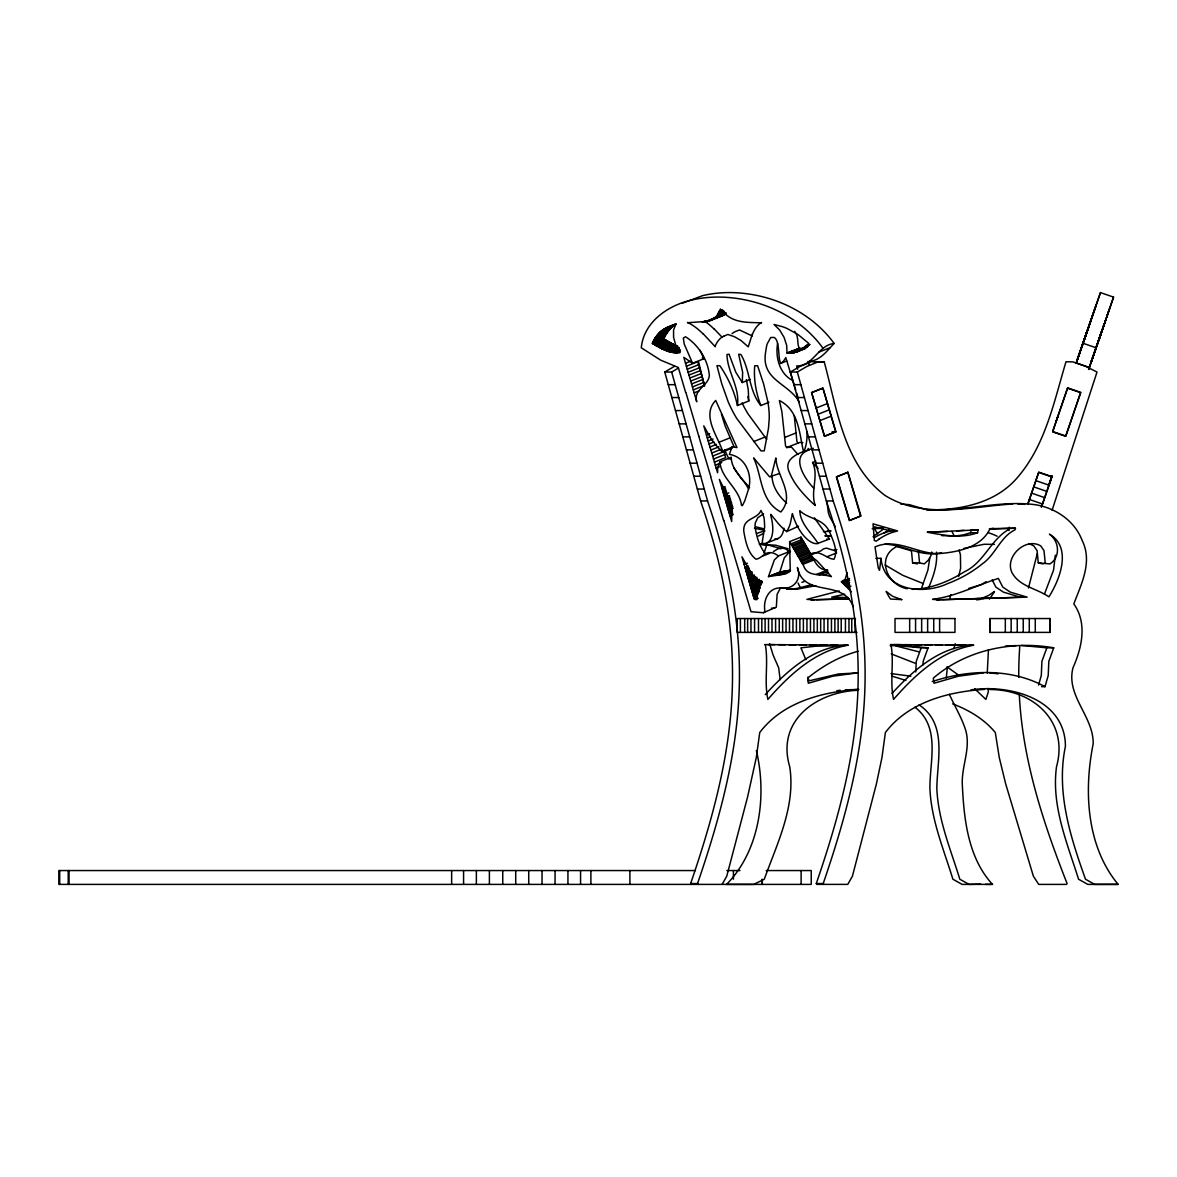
<?xml version="1.0" encoding="UTF-8"?>
<svg xmlns="http://www.w3.org/2000/svg" width="1177" height="1177" viewBox="0 0 1177 1177"><rect width="100%" height="100%" fill="white"/><g stroke="black" fill="none" stroke-linecap="round" stroke-linejoin="round"><path stroke-width="1.5" d="M917.398 563.901L912.616 562.9L911.425 550.63M931.743 552.013L931.301 554.985L928.373 560.075L924.328 563.901L919.546 562.9L918.354 550.63M1043.057 563.901L1038.276 562.9L1037.084 550.63L1033.818 545.907L1029.007 543.612M1045.205 562.9L1044.014 550.63L1040.748 545.907C1025.564 536.786 1004.099 557.059 1012.132 572.934C1019.929 586.72 1036.893 588.5 1048.928 596.842C1059.889 579.525 1072.365 547.526 1049.428 534.167C1059.3 541.155 1060.771 557.015 1049.987 563.901L1038.276 562.9M915.78 671.979L916.25 661.371L921.164 647.821L928.079 647.821L923.165 661.371L923.018 664.902M799.669 558.913L810.997 554.411L800.948 537.124L789.62 541.641L790.208 568.741L789.414 571.86L785.383 574.008L768.478 576.612L774.334 559.972L778.541 555.897L789.87 551.38L786.589 549.409A33.456 15.845 68.3 0 0 781.852 548.144L778.041 548.762L773.421 551.557M768.478 576.612L779.807 572.11L784.309 557.854L789.87 551.38M750.382 379.318L742.29 382.54L742.643 372.285L738.656 354.248L740.922 354.527C750.205 370.211 748.734 390.661 760.828 405.535L768.919 402.313M988.459 649.63L987.253 673.259M1008.983 530.533L1009.292 527.193M929.786 558.178L927.903 570.08L921.812 587.455M946.234 677.967L947.338 667.771M787.03 353.012L786.677 345.405L784.103 337.416L779.718 330.09L774.01 324.469L782.205 326.618A38.164 18.067 68.3 0 1 782.926 326.868L784.176 327.309A35.06 16.596 68.3 0 1 784.897 327.589L786.148 328.074A33.942 16.066 68.3 0 1 786.883 328.383L798.05 334.518L808.849 343.478L799.345 350.908A49.449 23.408 68.3 0 1 798.771 351.187L793.901 352.703L787.03 353.012L798.58 348.495M847.087 572.743L845.204 579.202L841.423 581.776L851.412 591.781M941.909 535.653L956.445 535.918L963.639 534.844L970.657 532.725L971.143 529.856L978.072 529.856L977.572 532.725C961.329 538.875 943.733 535.226 927.226 532.254L978.072 529.856M748.543 489.088C752.736 474.625 745.379 456.867 729.402 454.396L732.006 446.789L736.993 447.569L715.704 400.43C701.374 415.378 717.396 435.681 722.649 451.056L722.354 451.997L718.47 448.04A58.762 27.821 68.3 0 1 709.834 436.667L703.772 425.853L717.587 472.801L717.72 467.696L719.853 461.84L731.197 457.338C731.594 470.741 743.32 477.965 748.557 489.073L744.747 500.946L742.393 505.595L741.51 505.345C739.244 488.028 721.354 479.186 719.853 461.84M881.014 558.339L879.528 570.33L878.263 567.991L875.011 546.937C896.624 537.315 917.207 554.073 938.76 553.631C957.519 552.131 980.824 547.629 989.872 529.076L1015.457 528.238L1015.074 529.797C1000.082 537.006 995.595 554.823 982.148 563.974C971.834 572.346 960.123 578.922 947.691 583.571C923.548 594.973 884.015 591.251 881.014 558.339L875.82 558.339M1028.448 588.014L1037.231 553.764M958.622 576.45L960.623 568.3L960.432 554.808L959.064 549.909M1015.457 528.238L1008.527 528.238L1008.159 529.797C990.416 540.302 983.795 562.724 964.404 571.801C948.75 581.541 930.904 588.912 912.263 589.324M953.885 648.556L955.18 643.687M1089.858 365.826L1088.754 369.034M1087.783 329.81L1100.466 292.602L1113.545 297.104L1104.953 322.145L1105.174 321.336M1113.53 297.192L1103.717 325.911M1038.541 685.088L1041.292 675.51L1041.91 661.371L1046.824 647.821L1053.739 647.821L1048.825 661.371L1048.221 675.51L1044.999 686.677L1041.542 686.677M949.53 599.27L950.913 594.62M652.367 343.39L654.441 339.167A23.187 10.976 68.3 0 1 654.824 338.535L661.489 330.811L671.699 325.47A46.962 22.231 68.3 0 1 672.288 325.279L675.186 324.484A54.377 25.747 68.3 0 1 675.804 324.337L673.568 330.016L673.582 337.372L675.789 345.347L679.909 352.835L670.184 351.952A39.4 18.655 68.3 0 1 669.463 351.761L669.213 351.688A43.976 20.818 68.3 0 1 668.492 351.467L662.783 349.157A57.482 27.218 68.3 0 1 662.033 348.804L652.367 343.39L663.696 338.888L665.77 334.665A23.187 10.976 68.3 0 1 666.153 334.018L670.346 328.545L675.657 324.308M1098.744 340.153L1099.951 336.784L1099.686 337.549M764.079 553.205L766.698 545.01M1091.77 317.702L1093.139 313.921M1076.646 361.442L1077.602 358.617M1080.692 350.025L1079.088 354.615L1090.947 319.982M1089.74 365.944L1090.211 364.517M1093.786 354.527L1090.696 363.119M691.252 884.383L690.634 883.544C712.306 820.266 730.476 754.795 732.329 687.53A382.657 331.399 90 0 0 731.653 646.864C728.548 597.386 716.97 548.791 700.948 502.005L664.74 372.035L674.318 366.43M698.167 884.383L697.549 883.544C719.221 820.266 737.39 754.795 739.259 687.53A382.657 331.399 90 0 0 738.567 646.864C735.478 597.386 723.884 548.791 707.877 502.005L671.655 372.035L664.74 372.035M984.516 689.413C948.265 691.62 908.232 702.213 885.384 732.535L881.985 757.414L876.424 783.823L852.442 876.129L847.778 884.383L816.912 884.383L816.294 883.544C837.965 820.266 856.135 754.795 857.989 687.53A382.657 331.399 -90 0 0 857.312 646.864C854.208 597.386 842.629 548.791 826.607 502.005L790.4 372.035L799.977 366.43L811.218 361.869M823.841 884.383L823.209 883.544C844.88 820.266 863.05 754.795 864.918 687.53A382.657 331.399 -90 0 0 864.227 646.864C861.137 597.386 849.544 548.791 833.537 502.005L797.315 372.035L790.4 372.035M1081.163 348.304L1084.267 339.211M1094.257 352.82L1097.361 343.713M1104.526 323.101L1103.879 325.426M1086.091 334.503L1086.695 332.341L1086.003 334.621M1099.553 337.519L1099.2 338.549M1099.862 336.872L1100.672 334.474L1099.038 339.211M1103.496 326.588L1099.833 337.284M1090.623 321.012L1091.388 318.746M1027.904 504.256L1038.732 472.448L1051.929 476.95L1041.719 506.654M1086.592 332.9L1087.592 329.972L1086.592 333.047M1104.158 324.175L1103.423 326.264L1103.997 324.572M1090.844 362.825L1090.579 363.59L1091.947 359.603M1078.853 355.101L1077.485 359.073L1082.781 343.493M1082.222 345.302L1082.752 343.758M1056.917 418.924L1058.079 415.555M1085.459 336.401L1086.4 333.621M1088.637 327.206L1084.37 339.55M1079.53 353.1L1078.073 357.367M1078.014 357.985L1090.446 321.909M1084.988 337.917L1091.682 318.246M1093.433 313.038L1096.346 304.534L1093.389 313.097M1049.796 482.011L1050.767 479.495M1051.076 478.259L1051.9 475.876M1092.418 358.279L1095.831 348.26M1095.949 348.054L1102.908 328.251M1091.167 361.883L1103.173 326.985M1097.038 345.111L1103.997 325.102M1103.217 327.486L1105.968 319.453M1106.527 317.54L1109.44 309.036L1106.821 316.613M1088.931 325.691L1100.451 292.602M1083.458 341.874L1090.564 321.071M1081.972 346.45L1089.313 324.69M1055.887 422.057L1058.152 415.51M1076.058 363.399L1086.327 333.341M1027.683 504.197L1038.732 472.124L1051.826 476.626L1041.321 507.125M1076.734 361.751L1079.795 352.85M1097.435 343.507L1102.01 330.207M1102.437 329.001L1104.232 323.793M1092.874 357.367L1091.447 361.516M1048.442 486.013L1051.988 475.743M1088.593 369.284L1090.211 364.914M1090.667 363.487L1100.907 333.547L1098.053 342.036M1088.622 369.46L1100.318 335.798M1086.842 332.091L1086.268 333.768M1092.815 314.745L1092.124 316.731M1078.206 357.573L1076.322 362.972L1089.402 367.489L1091.285 362.089M1084.635 338.917L1082.207 345.891M1078.353 357.014L1079.235 354.468M1089.313 325.087L1090.343 322.13M1102.055 330.149L1101.054 333.032M1104.467 323.631L1104.776 322.748M1106.174 318.481L1105.203 321.247M1090.829 363.266L1096.228 347.818L1083.149 343.316M1097.729 343.419L1095.14 350.893M1081.781 347.127L1081.442 348.112M1081.928 346.744L1082.178 345.994M1052.076 510.318L1097.008 372.05L1085.944 366.459L1072.968 361.898L1065.994 361.751C1053.93 401.99 1045.367 445.715 1016.84 478.23C994.491 503.888 958.99 510.406 926.534 509.803M771.156 476.832L775.849 457.956C776.496 476.17 795.799 495.002 780.837 512.01C760.018 500.975 762.284 476.391 753.618 457.912L769.567 476.817L779.248 473.61M928.741 587.455C933.376 576.303 937.628 564.401 936.48 552.131M752.383 333.9L748.248 346.862L741.01 340.506L734.492 336.74L727.842 334.459L724.002 336.063M1044.44 594.135L1053.562 570.08L1055.328 555.161M730.226 459.148L731.197 457.338M722.119 884.383L726.783 876.129L747.601 796.917L756.325 757.414L759.724 732.535C782.573 702.213 822.605 691.62 858.857 689.413L845.218 689.884M778.541 555.897L775.26 553.911A33.456 15.845 68.3 0 0 770.523 552.646C764.55 551.91 761.416 558.707 755.972 559.193C747.645 553.131 745.497 540.92 743.761 531.18A16.566 7.842 68.3 0 1 743.982 527.399C745.379 518.086 757.841 518.63 760.975 510.45L762.784 514.128A13.138 6.223 68.3 0 1 764.211 518.66L764.682 526.899L762.049 543.303L764.667 543.539A30.543 14.462 68.3 0 0 770.847 515.806L770.832 514.364L778.424 523.721A67.001 31.72 68.3 0 0 785.765 530.886L786.722 531.577L787.251 530.724A66.971 31.705 68.3 0 0 790.311 523.471L792.386 513.628L793.063 515.879A30.617 14.492 68.3 0 0 817.059 543.686L829.461 539.022L814.41 517.851M786.722 531.577L798.58 526.222M780.601 587.75L777.114 594.326L776.334 607.141L763.387 612.731L751.029 611.731L723.767 520.205M765.241 694.621C786.898 670.934 814.263 645.967 848.102 645.202C814.97 650.866 789.208 674.965 767.89 699.403C763.947 681.674 768.625 662.739 765.3 644.555M891.96 693.43C913.072 670.552 939.452 646.909 972.04 645.202M682.027 303.357L702.551 295.677A469.226 222.144 68.3 0 1 748.322 293.956C781.749 298.693 814.146 315.877 834.14 343.463C827.166 350.525 820.678 360.236 809.953 361.251M834.14 343.463C818.162 345.096 813.381 366.253 796.711 365.929L797.697 369.254M789.62 541.641L803.597 565.754C807.216 576.833 820.031 573.802 828.829 575.936A204.754 96.941 68.3 0 1 831.403 576.627L817.088 560.988A38.223 18.096 68.3 0 0 814.322 558.884L810.453 556.647L810.526 554.617A33.53 15.875 68.3 0 1 815.484 552.704C822.37 552.499 827.387 558.737 833.963 559.281C838.554 551.013 832.595 539.346 829.182 530.989A16.581 7.856 68.3 0 0 826.74 527.34C820.031 518.454 807.554 518.292 799.786 510.73C800.345 524.074 811.6 532.96 818.133 543.539M873.069 536.653L882.485 529.797L882.868 528.238L873.275 528.355M806.789 345.67L809.864 344.537M726.032 313.67L718.47 317.128M763.387 612.731L765.006 611.643C762.77 600.888 768.287 587.146 780.969 587.985C793.136 590.118 802.273 579.525 797.373 567.549C804.038 598.505 843.085 578.275 853.134 606.67M986.061 581.703L981.471 584.572L968.627 588.471M883.78 533.255L889.415 529.797M671.655 372.035L678.511 368.033M797.315 372.035L806.907 366.43L818.133 361.869L824.18 361.722C836.965 408.478 843.497 464.003 884.883 495.355C923.504 519.587 970.378 506.684 1012.632 503.977M813.322 448.29C803.141 451.63 781.616 457.029 789.546 472.727C793.857 483.409 801.596 492.28 809.644 500.343A124.615 58.997 68.3 0 0 815.293 505.551C809.997 491.089 819.163 476.508 812.616 462.443L815.852 461.149M898.183 545.951C875.247 555.662 886.296 584.94 907.232 588.75M799.345 401.975C787.825 382.363 759.842 380.142 765.933 350.363A49.611 23.496 68.3 0 1 767.227 343.816L770.714 337.505L774.025 337.416C782.219 341.05 775.349 375.728 785.795 357.587L795.696 389.955M763.505 513.805L757.753 517.792L755.31 522.897A16.566 7.842 68.3 0 0 755.09 526.678C756.37 536.256 759.297 546.393 765.58 553.881M666.005 327.853L675.716 323.999M664.519 328.707L676.231 323.969M663.431 329.398L675.304 324.528M662.548 330.016L674.583 325.014M661.842 330.546L673.7 325.632M661.165 331.09L673.009 326.161M660.488 331.664L672.332 326.72M660.003 332.105L671.331 327.603M659.503 332.591L671.17 327.765M659.179 332.9L670.669 328.236M658.708 333.385L670.037 328.883M658.399 333.724L669.89 329.045M658.09 334.077L669.566 329.398M657.634 334.592L668.963 330.075M657.34 334.959L668.816 330.266M657.031 335.327L668.521 330.634M656.884 335.519L668.212 331.002M656.457 336.078L667.786 331.576M656.178 336.475L667.653 331.767M655.898 336.872L667.359 332.164M719.544 311.361L722.781 310.066M719.382 311.743L722.619 310.448M655.486 337.461L666.815 332.959M655.221 337.887L666.682 333.165M654.956 338.314L666.417 333.591M718.882 312.832L723.737 310.905M654.824 338.535L666.153 334.018M718.691 313.185L723.546 311.243M718.514 313.523L723.369 311.596M654.309 339.388L665.77 334.665M654.191 339.623L665.52 335.107M653.941 340.065L665.388 335.327M717.926 314.494L724.399 311.92M653.809 340.3L665.137 335.783M717.72 314.818L724.193 312.243M653.456 340.977L664.784 336.475M717.087 315.701L725.179 312.479M653.338 341.212L664.667 336.71M716.867 315.98L724.958 312.758M653.103 341.698L664.564 336.946M653 341.933L664.328 337.416M702.257 322.248L705.494 320.953M716.19 316.775L725.9 312.905M715.94 317.025L725.65 313.156M652.661 342.654L663.99 338.137M704.229 322.086L724.929 313.876M652.544 342.904L663.887 338.387M705.538 321.924L726.297 313.45M705.862 321.865L725.253 314.274M706.818 321.704L724.988 314.465M652.632 343.552L663.96 339.05M709.01 321.159L723.031 315.598M652.897 343.713L664.225 339.211M653.397 344.022L664.725 339.52M653.647 344.184L664.99 339.667M653.912 344.331L665.24 339.829M654.677 344.787L666.005 340.285M654.927 344.935L666.256 340.433L673.362 344.302A57.482 27.218 68.3 0 0 674.112 344.655L676.113 345.552M655.192 345.096L666.52 340.58M655.942 345.538L667.271 341.021M656.207 345.685L667.536 341.183M656.457 345.832L667.786 341.33M656.957 346.126L668.301 341.61M657.222 346.259L668.551 341.757M657.472 346.406L668.801 341.904M658.237 346.832L669.816 342.463M658.737 347.112L670.081 342.595M659.238 347.377L670.581 342.875M659.503 347.509L670.831 343.007M659.753 347.656L671.081 343.14M660.518 348.039L672.096 343.669M661.018 348.304L672.347 343.802M661.518 348.554L672.847 344.052M661.768 348.686L673.112 344.17M662.033 348.804L673.362 344.302M662.783 349.157L674.112 344.655M663.034 349.289L674.362 344.773M663.284 349.407L674.612 344.89M663.784 349.628L675.363 345.229M664.284 349.849L675.613 345.347M665.034 350.172L676.363 345.655M665.285 350.275L676.613 345.773M666.02 350.569L676.863 345.876M666.27 350.672L677.599 346.17M666.52 350.775L677.849 346.259M667.006 350.952L676.716 347.083M667.256 351.04L676.966 347.171M667.506 351.129L677.216 347.274M668.242 351.379L677.952 347.524M668.492 351.467L676.584 348.245M669.213 351.688L678.923 347.818M669.463 351.761L679.173 347.892M670.184 351.952L678.276 348.73M670.419 352.026L678.511 348.804M671.14 352.188L679.232 348.966M671.376 352.247L677.849 349.672M672.096 352.379L678.57 349.804M672.332 352.423L678.805 349.849M673.023 352.526L679.497 349.952M673.259 352.57L679.732 349.981M673.95 352.644L680.424 350.069M674.186 352.659L679.041 350.731M674.848 352.688L679.909 350.775M675.318 352.703L680.394 350.775M675.995 352.732L679.688 351.452M676.672 352.747L680.144 351.467M677.143 352.762L680.38 351.467M685.514 363.252L690.369 361.31M692.591 363.237L684.205 344.037L683.322 338.108L685.514 336.769C698.505 344.876 708.083 360.162 709.348 375.507C708.495 386.012 693.238 389.204 696.74 401.754L683.793 357.337L692.591 363.237L703.92 358.735L699.932 350.172M686.397 366.238L697.726 361.722L704.611 385.379L693.282 389.896M687.265 369.225L698.594 364.708M688.148 372.27L699.476 367.754M688.972 375.095L700.3 370.593M689.84 378.067L701.168 373.565M690.722 381.083L702.051 376.566M691.561 383.952L702.89 379.45L698.52 361.722M692.429 386.953L703.758 382.451M787.442 352.997L799.242 348.48M788.119 352.982L799.904 348.466M788.811 352.968L800.581 348.451M806.451 345.964L809.688 344.684M789.473 352.953L801.257 348.421M805.951 346.406L809.188 345.111M790.15 352.923L801.92 348.407M804.936 347.244L808.349 345.817M790.826 352.909L802.817 348.392M804.244 347.789L807.481 346.494M791.738 352.894L807.304 346.641M792.592 352.85L807.51 347.009M793.46 352.762L807.334 347.141M794.313 352.629L805.142 348.48M694.15 392.853L699.006 390.926M795.99 352.232L805.245 348.613M780.204 363.561L786.677 360.986M818.971 352.085L830.3 347.583M760.828 405.535C756.017 393.03 753.545 379.185 754.722 365.797L757.605 365.723L763.608 383.893L767.86 401.769A63.175 29.911 68.3 0 1 769.243 418.365L768.507 428.178L764.241 450.894L761.033 450.894L736.64 418.306A63.175 29.911 68.3 0 1 728.151 401.695L721.766 383.82L716.94 365.664L719.868 365.738C728.048 377.699 734.389 391.308 737.435 405.506L748.763 400.989L748.278 389.925L746.365 379.627M706.435 434.99L709.672 433.695M707.289 437.932L710.525 436.652M708.186 440.978L713.041 439.05M709.054 443.95L713.909 442.022M718.838 442.317L730.181 437.8M709.937 447.025L716.41 444.45M710.834 450.055L718.926 446.848M816.176 408.022L827.505 403.52M711.702 453.042L721.413 449.173M722.649 451.056L732.359 447.186M722.354 451.997L732.065 448.143M712.585 456.117L723.929 451.6L725.679 457.632L714.351 462.134M818.03 414.275L829.358 409.758M753.677 441.581L765.021 437.079L766.742 439.242M713.453 459.074L724.782 454.572M819.928 420.616L831.256 416.114M715.248 465.195L721.722 462.62M784.706 437.447L796.035 432.945L794.284 415.819M716.102 468.166L719.338 466.886M807.069 432.047L806.995 437.226A58.791 27.836 68.3 0 1 805.068 448.481L803.611 452.145C799.301 433.827 799.006 410.185 779.38 400.548L781.881 411.7L785.574 445.98L786.648 447.54L799.683 442.478L802.832 442.64M835.891 431.709L824.562 436.226L811.586 392.603L822.914 388.101L835.891 431.709L832.448 431.709M721.839 487.837L725.076 486.542M722.251 489.22L725.488 487.94M722.634 490.559L725.871 489.264M723.046 491.986L726.283 490.706M723.458 493.413L726.695 492.118M723.87 494.826L728.74 492.898M724.282 496.223L727.518 494.928M724.679 497.606L729.549 495.664M725.091 499.004L729.946 497.077M725.503 500.431L730.373 498.489M725.929 501.843L730.785 499.916M726.341 503.27L731.197 501.343M726.739 504.639L731.594 502.711M727.136 505.992L731.991 504.065M727.533 507.361L732.388 505.433M727.96 508.832L732.815 506.89M728.372 510.229L733.227 508.287M728.784 511.657L732.02 510.377M729.196 513.069L732.432 511.789M729.608 514.496L732.844 513.216M730.02 515.923L733.256 514.629M766.918 542.95L778.247 538.433M790.988 543.862L802.317 539.36M763.123 555.897L769.596 553.322M791.797 545.275L803.126 540.773M744.188 564.504L747.424 563.209M792.548 546.584L803.876 542.082M744.967 567.196L748.204 565.916M793.372 548.011L804.7 543.509M745.188 567.917L748.425 566.637M745.394 568.623L748.631 567.329M794.151 549.365L805.495 544.863M745.6 569.33L748.837 568.035M745.791 570.021L749.028 568.741M794.931 550.704L806.26 546.202M746.012 570.727L749.249 569.447M746.203 571.433L749.44 570.139M795.726 552.072L807.054 547.57M746.409 572.14L749.646 570.86M746.615 572.831L749.852 571.536M796.52 553.455L807.849 548.953M746.821 573.567L751.691 571.625M746.998 574.126L751.853 572.199M797.3 554.823L808.628 550.306M747.204 574.847L752.059 572.905M747.41 575.568L752.265 573.64M747.616 576.259L752.471 574.332M798.08 556.177L809.408 551.66M747.822 576.98L752.677 575.038M748.028 577.672L754.501 575.097M798.845 557.501L810.173 552.999M748.234 578.378L753.089 576.45M748.44 579.084L754.913 576.509M809.894 555.22L821.237 550.704M748.646 579.775L755.119 577.201M748.852 580.482L756.943 577.26M800.448 560.296L810.173 556.427M749.058 581.217L755.531 578.628M749.234 581.806L757.326 578.584M801.199 561.591L812.527 557.074M749.425 582.497L757.532 579.275M749.646 583.233L759.356 579.364M749.837 583.895L759.548 580.04M802.023 563.018L813.351 558.516M769.92 576.127L781.248 571.61M750.058 584.616L759.768 580.761M773.686 575.288L785.015 570.771M750.249 585.307L761.578 580.805L762.196 582.895M802.817 564.386L814.146 559.884M777.585 574.847L790.488 570.227L779.159 574.729M750.455 586.014L761.784 581.512M780.734 574.611L790.444 570.757M750.661 586.72L761.99 582.218M826.96 556.78L836.67 552.91M750.867 587.411L760.577 583.542M751.073 588.132L760.783 584.278M751.279 588.853L760.989 584.984M751.47 589.5L759.562 586.278M751.676 590.177L759.768 586.955M751.853 590.81L759.945 587.588M752.074 591.56L760.165 588.338M752.265 592.237L758.738 589.662M752.486 592.943L758.959 590.368M752.692 593.649L759.165 591.075M752.883 594.341L759.356 591.766M753.089 595.047L757.944 593.12M753.295 595.768L758.15 593.826M753.501 596.459L756.737 595.165M753.707 597.166L756.943 595.871M753.913 597.872L757.149 596.592M754.119 598.563L757.355 597.269M816.308 574.508L827.637 569.992M754.957 599.593L756.811 599.623L758.017 589.942L761.725 581.644L757.135 579.628L752.147 574.538L741.951 556.824L754.325 599.255L758.194 598.299M817.971 574.656L827.681 570.786M819.619 574.773L827.711 571.566M823.753 575.126L828.608 573.199M841.423 581.776L849.529 578.554M842.261 582.438L848.735 579.864M842.688 582.792L849.161 580.217M843.129 583.145L849.603 580.555M843.541 583.483L848.396 581.556M844.792 584.572L849.647 582.63M845.218 584.969L848.455 583.674M845.645 585.381L848.882 584.086M846.072 585.793L849.308 584.498M846.498 586.19L849.735 584.91M847.734 587.455L850.971 586.175M835.699 431.871L824.459 436.284L811.586 392.603L822.929 388.145L835.699 431.871L832.242 431.871M801.89 582.394L804.833 581.261M779.807 572.11L788.914 570.345M811.983 584.631L796.402 588.544L786.604 589.324M839.245 590.942L806.907 599.358L814.322 599.902M981.736 598.313L988.533 595.518L994.447 591.487A68.075 68.075 0 0 1 989.401 599.093M844.718 594.223L831.624 597.151L848.382 597.578M786.648 447.54L791.503 447.157L797.903 454.396M808.349 680.997L838.436 673.98L858.224 672.847M932.272 681.557C968.583 669.551 1010.66 667.874 1044.999 686.677M833.802 550.38L836.921 549.468M858.136 651.219C839.569 656.31 822.488 665.991 807.643 678.143L808.334 683.248L832.86 676.187L857.93 672.832M963.934 548.379L984.104 544.274L994.462 544.362M815.779 585.675L796.726 589.28L780.895 587.97M764.976 530.915L759.327 532.534A67.177 58.188 -90 0 0 756.59 533.593M895.829 530.915L890.651 530.915L885.001 532.534A67.177 58.188 -90 0 0 874.29 537.698M979.985 598.813L976.395 599.637L980.058 599.52M718.147 317.187L716.867 317.407A70.694 33.471 68.3 0 1 715.896 317.54L714.91 317.643M990.151 528.929L993.447 528.296M941.497 552.69C921.812 557.78 904.186 544.863 884.972 544.171M836.818 690.708L840.172 690.237M829.461 539.022L828.387 539.154A30.617 14.492 68.3 0 1 826.74 539.081M759.827 544.407L775.746 545.216L788.134 548.747M804.568 348.289C794.519 352.276 800.301 337.711 795.24 332.502M1005.364 646.055L1016.163 645.585M983.589 672.832L958.519 676.187L933.994 683.248L933.302 678.143C966.082 649.925 1011.69 640.435 1053.739 647.821M858.371 690.266C816.867 691.664 775.937 720.442 789.723 766.713C795.843 806.23 777.291 843.144 764.27 879.248L753.589 884.427L726.547 884.398C760.077 850.397 766.992 795.593 756.355 750.558M970.878 689.884C1009.557 684.072 1065.317 698.623 1065.42 746.321C1055.946 791.9 1070.32 836.715 1085.488 879.219L1094.728 884.398L1118.15 884.383C1086.415 846.219 1083.737 790.738 1093.183 743.849C1093.757 716.455 1065.656 695.769 1072.997 667.771C1081.884 647.836 1087.474 623.163 1073.821 603.919C1081.428 583.586 1092.874 561.944 1082.001 540.081C1074.469 520.572 1055.328 507.831 1035.098 504.683C998.67 499.96 962.948 512.01 926.52 509.567M956.621 530.842L963.889 530.356M827.343 531.077L830.962 530.842M823.37 531.695L830.624 531.298M947.544 531.401L927.579 532.195M872.216 528.65L883.397 528.267M989.357 528.723L1008.527 528.238M941.777 599.726L1023.696 597.136M936.554 599.829L1027.153 597.136L1010.293 592.119L1002.745 587.058L998.361 578.407C976.586 585.469 955.68 596.327 932.567 599.358L939.982 599.902M847.499 598.74L816.117 599.726M849.191 598.931L810.894 599.829M825.327 536.065L830.785 535.918M812.718 361.839L824.18 361.722M980.618 884.118L969.068 884.398L959.829 879.219C950.663 849.338 938.069 819.869 936.833 788.222C937.201 759.739 947.529 723.973 919.119 704.905M890.239 645.702L902.818 645.482L928.079 647.821M953.385 644.819L965.626 644.731M668.256 384.673L675.186 384.673M793.916 384.673L800.846 384.673M671.846 397.546L678.776 397.546M797.506 397.546L804.435 397.546M675.48 410.567L682.395 410.567M801.14 410.567L808.055 410.567M679.188 423.867L686.103 423.867M804.847 423.867L811.762 423.867M682.807 436.873L689.722 436.873M808.467 436.873L815.396 436.873M686.426 449.864L693.341 449.864M812.086 449.864L819.001 449.864M690.134 463.194L697.064 463.194M815.793 463.194L822.723 463.194M693.768 476.214L700.698 476.214M819.427 476.214L826.357 476.214M697.343 489.029L704.258 489.029M823.003 489.029L829.917 489.029M700.668 500.946L707.583 500.946M826.328 500.946L833.242 500.946M970.657 532.725L977.572 532.725M912.616 562.9L919.546 562.9M985.37 598.269L992.285 598.269M976.645 598.607L983.575 598.607M855.502 618.543L737.243 618.543L737.243 632.387L857.003 632.387M767.978 644.628L774.893 644.628M778.512 644.702L785.427 644.702M893.637 644.628L900.552 644.628M904.171 644.702L911.086 644.702M789.12 644.79L796.035 644.79M799.315 644.864L806.245 644.864M809.776 644.952L816.691 644.952M914.779 644.79L921.694 644.79M924.975 644.864L931.904 644.864M935.435 644.952L942.35 644.952M820.001 645.025L826.916 645.025M830.638 645.114L837.553 645.114M945.661 645.025L952.59 645.025M956.298 645.114L963.213 645.114M695.416 870.553L58.85 870.553L58.865 884.398L811.233 884.398L811.233 870.553L766.153 870.553M726.827 870.553L739.995 870.553M690.634 883.544L697.549 883.544M816.294 883.544L823.209 883.544M985.561 884.383L992.491 884.383C967.921 857.68 963.889 818.765 962.286 784.014C961.594 765.947 970.848 748.484 965.743 730.446C961.815 717.735 954.753 706.406 949.353 694.312M1118.15 884.383L1087.798 884.398L1078.559 879.219C1067.127 842.806 1051.193 805.715 1056.519 766.698C1069.04 721.163 1032.744 689.281 989.68 689.516M890.43 644.599L973.762 645.202C940.629 650.866 914.867 674.965 893.549 699.403C889.606 681.674 894.285 662.739 890.974 644.555M764.77 644.599L848.102 645.202M771.406 608.185L774.716 608.229M840.981 645.673L815.529 646.232L800.919 647.836L805.877 659.694M809.967 553.573L813.101 553.631M992.491 884.383L962.139 884.398L952.899 879.219C943.733 849.338 931.154 819.869 929.904 788.222C929.771 760.754 940.688 726.974 914.941 707.2M759.312 544.171L768.831 545.216L781.204 548.747M1021.562 645.482L1046.824 647.821M895.903 645.482L921.164 647.821M824.989 535.77L830.432 536.109M761.563 322.792C748.646 322.38 733.992 323.337 724.267 312.905A20.73 9.813 68.3 0 1 723.119 311.817L720.427 309.007L716.425 316.525L708.701 321.247L687.559 322.733M891.004 673.568L910.88 676.201M1017.619 503.815L1024.667 504.389M900.64 503.962L909.438 504.683L925.225 509.332M989.283 672.861L998.287 673.803M826.813 569.918C818.618 570.051 814.925 562.003 811.792 555.779M763.005 529.974L754.428 528.267M895.815 645.908L918.707 651.808M685.632 392.397L678.29 367.459L660.621 360.133L641.288 347.803C643.628 322.248 667.874 305.373 691.223 300.179A469.226 222.144 68.3 0 1 736.993 298.458C770.42 303.21 802.817 320.379 822.811 347.98M891.989 676.128L905.907 680.468M1020.224 597.136L1003.363 592.119L995.83 587.058L992.182 579.849M764.197 528.914L755.693 526.766M715.292 346.744L703.125 333.738M911.587 550.865L897.33 546.687M787.354 550.777L790.458 551.63M874.423 526.766L890.651 530.915M891.21 653.882L914.956 663.166M1035.804 480.628L1048.898 485.13M1033.656 486.866L1046.75 491.368M1031.508 493.104L1044.602 497.621M1029.316 499.46L1042.41 503.962M923.371 583.601L902.759 575.318L885.104 565.004M952.693 703.905C968.862 710.025 984.207 719.059 995.315 732.55L999.244 757.429L1005.673 783.853L1033.362 876.144L1038.732 884.413L1066.391 884.398L1067.112 883.574C1043.234 822.973 1022.475 759.901 1019.297 694.356M702.272 357.97L703.92 358.735M836.42 551.263L826.813 548.202A33.53 15.875 68.3 0 0 821.855 550.1M792.989 380.642C780.322 374.521 775.717 359.014 777.261 345.861A49.611 23.496 68.3 0 1 777.585 343.522M666.256 340.433L663.696 338.888M946.941 666.815L958.004 674.701M797.094 526.384L798.05 527.075M752.338 335.989L739.524 329.972L735.331 331.561A59.188 28.027 68.3 0 0 732.035 333.65M974.747 688.81L985.885 699.418L988.342 691.811L988.033 688.442M714.454 329.236L722.134 337.269M786.663 503.123C778.688 496.091 772.436 486.895 771.95 475.979M812.616 462.443L818.089 468.505M749.587 487.528L741.083 478.2L733.683 467.578M813.719 488.131C804.685 478.907 789.87 455.985 809.246 449.894L808.099 448.452M765.021 437.079L747.983 413.804A63.175 29.911 68.3 0 1 742.054 402.887M835.346 526.707L829.77 516.85A17.699 8.386 68.3 0 1 828.358 512.642L826.945 502.02M797.977 443.023L796.903 441.463L796.035 432.945M742.29 382.54L735.831 372.285L729.078 354.233L726.974 354.512C727.224 371.77 740.039 387.336 737.435 405.506M874.658 529.106L877.571 533.769M728.946 459.001L724.649 450.041M951.928 531.415L954.135 535.741M794.666 331.311L795.063 332.105M798.05 582.983L800.154 587.47M733.977 446.554L725.106 425.942L721.442 414.054M710.702 476.92L723.649 520.572M807.834 677.128L808.893 680.321M769.626 643.701L773.112 655.089L778.674 667.8L780.174 679.688M796.623 393L798.433 398.974M808.04 361.413L809.026 364.752M698.697 436.034L710.82 476.611M685.926 392.603L698.8 436.284M702.919 379.45L704.523 386.027M747.91 396.708L748.763 400.989M800.948 537.124L800.993 539.772M1049.781 618.543L1049.781 632.387M1035.274 618.543L1035.274 632.387M1029.286 618.543L1029.286 632.387M1023.24 618.543L1023.24 632.387M1017.252 618.543L1017.252 632.387M1011.146 618.543L1011.146 632.387M1005.32 618.543L1005.32 632.387M990.107 618.543L990.107 632.387M939.614 618.543L939.614 632.387M933.729 618.543L933.729 632.387M927.638 618.543L927.638 632.387M921.65 618.543L921.65 632.387M915.574 618.543L915.574 632.387M909.659 618.543L909.659 632.387M855.046 618.543L855.046 632.387M851.751 618.543L851.751 632.387M848.97 618.543L848.97 632.387M845.439 618.543L845.439 632.387M841.217 618.543L841.217 632.387M838.112 618.543L838.112 632.387M834.876 618.543L834.876 632.387M831.448 618.543L831.448 632.387M827.828 618.543L827.828 632.387M824.062 618.543L824.062 632.387M820.663 618.543L820.663 632.387M817.324 618.543L817.324 632.387M813.925 618.543L813.925 632.387M810.453 618.543L810.453 632.387M806.936 618.543L806.936 632.387M803.391 618.543L803.391 632.387M801.125 870.553L801.125 884.398M799.874 618.543L799.874 632.387M796.417 618.543L796.417 632.387M792.945 618.543L792.945 632.387M789.487 618.543L789.487 632.387M786.045 618.543L786.045 632.387M782.631 618.543L782.631 632.387M779.233 618.543L779.233 632.387M775.584 618.543L775.584 632.387M771.994 618.543L771.994 632.387M768.507 618.543L768.507 632.387M765.109 618.543L765.109 632.387M761.828 618.543L761.828 632.387M758.488 618.543L758.488 632.387M754.575 618.543L754.575 632.387M750.955 618.543L750.955 632.387M747.645 618.543L747.645 632.387M744.688 618.543L744.688 632.387M740.407 618.543L740.407 632.387M733.418 870.553L733.418 879.204M629.886 870.553L629.886 884.398M590.883 870.553L590.883 884.398M580.57 870.553L580.57 884.398M567.932 870.553L567.932 884.398M555.058 870.553L555.058 884.398M542.038 870.553L542.038 884.398M528.723 870.553L528.723 884.398M515.717 870.553L515.717 884.398M502.741 870.553L502.741 884.398M489.397 870.553L489.397 884.398M476.376 870.553L476.376 884.398M463.576 870.553L463.576 884.398M451.644 870.553L451.644 884.398M69.046 870.553L69.046 884.398M68.222 870.553L68.222 884.398M59.703 870.553L59.703 884.398M783.911 528.164A30.587 14.477 68.3 0 1 774.687 539.066M704.743 321.292A73.062 34.589 68.3 0 1 714.439 329.413M752.53 334.091A72.753 34.442 68.3 0 1 761.431 322.498M715.072 346.421A59.188 28.027 68.3 0 1 724.017 336.092M687.515 322.454A73.062 34.589 68.3 0 1 703.11 333.93M758.15 536.182A67.177 58.188 90 0 1 763.505 533.593M1018.752 677.378A382.657 382.657 0 0 1 1019.738 646.879M987.768 532.548A67.177 67.177 0 0 1 997.14 536.197M731.991 510.965L731.653 521.499L719.368 479.363L730.402 501.579A17.699 8.371 68.3 0 1 731.461 505.757L731.991 510.965M1053.621 428.737L1052.679 431.9L1065.656 436.314L1080.53 392.632L1067.436 388.175L1053.621 428.737M1067.745 387.91L1052.709 431.532L1065.803 436.049L1080.839 392.412L1067.745 387.91M878.689 539.375L876.247 541.199L874.379 540.523L873.025 523.839L897.565 530.915L891.916 532.534A67.177 58.188 -90 0 0 881.205 537.698L878.689 539.375M847.955 472.271L836.626 476.773L849.617 520.396L860.946 515.894L847.955 472.271M847.778 472.433L836.361 476.92L849.323 520.572L860.564 516.159L847.778 472.433M954.959 618.543L895.02 618.543L895.02 632.387L954.959 632.387L954.959 618.543M1049.972 618.543L989.828 618.543L989.828 632.387L1049.972 632.387L1049.972 618.543M901.773 599.608L890.518 599.064A68.075 58.953 -90 0 1 886.134 591.457L892.681 596.327L901.773 599.608M762.284 884.398L762.284 879.204L762.269 884.398"/></g></svg>
